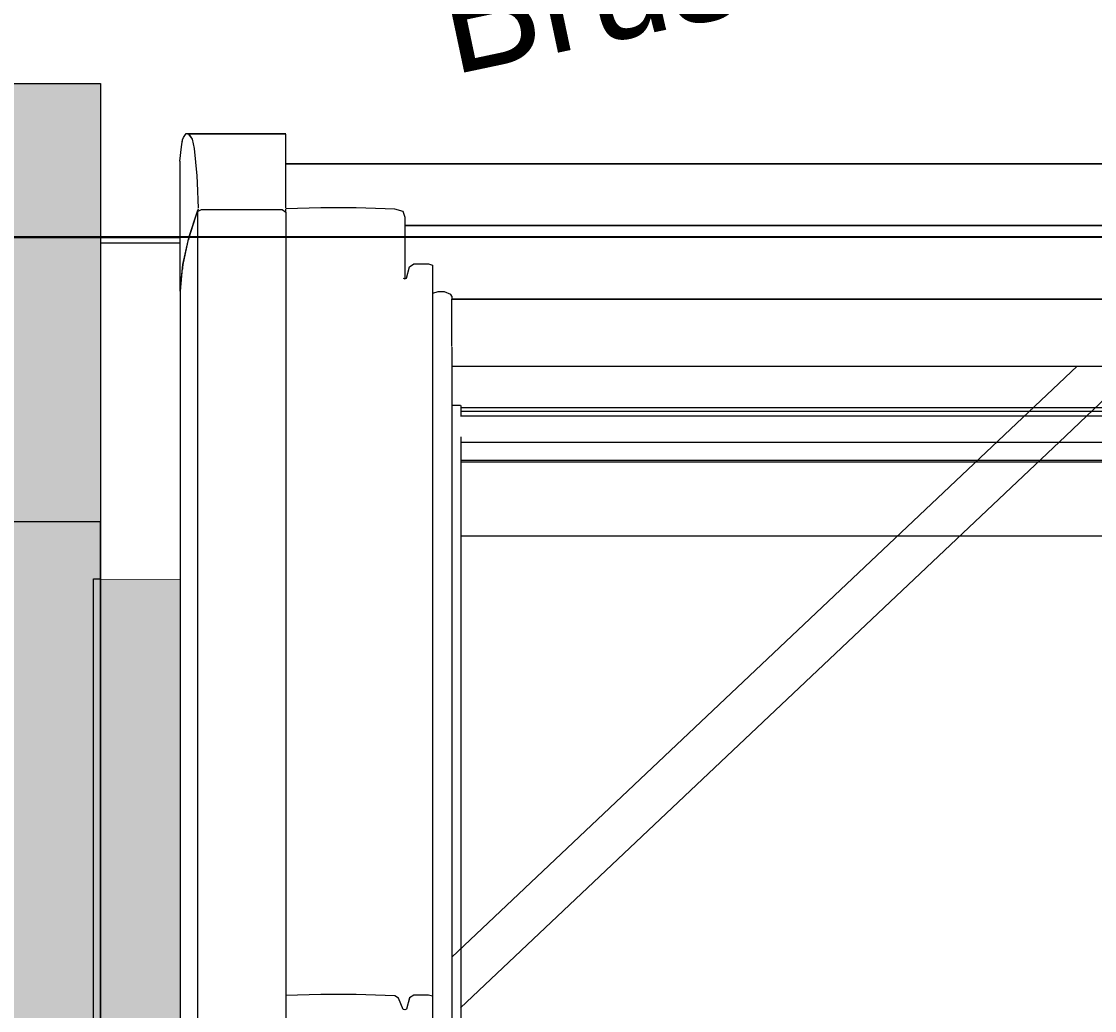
# Model space of a CAD drawing. Header units: metres. Extents: x -3 to 171, y -23 to 41.
# Drawn here: x 1.0139 to 1.5039, y -0.3532 to 0.0983 of the extents above; entities that cross this region are included whole.
import ezdxf

# ---------------------------------------------------------------- set-up
doc = ezdxf.new("R2010")
doc.units = ezdxf.units.M
doc.header["$MEASUREMENT"] = 0
doc.set_wipeout_variables(frame=1)
for name, pattern in [('Achse', [0.004, 0.002, -0.001, 0, -0.001]), ('Schnittlinie', [0.006, 0.003, -0.0015, 0, -0.0015]), ('Wipeout_Contour', [1, 0, -1])]:
    doc.linetypes.add(name, pattern=pattern)
for name, color, linetype in [('5._2.DG PP STG1_1_000 Achsraster', 7, 'Continuous'), ('5._2.DG PP STG1_1_310 Dachkonstruktion massiv', 7, 'Continuous'), ('5._2.DG PP STG1_1_325 Dachfenster', 7, 'Continuous'), ('5._2.DG PP STG1_1_330 Dachaufbau', 7, 'Continuous'), ('5._2.DG PP STG1_1_851 Marker Schnitt', 7, 'Continuous'), ('5._2.DG PP STG1_1_945 Einreichplan Beschriftung', 7, 'Continuous'), ('5._2.DG PP STG1_1_Neubau_840 Baulinien', 7, 'Continuous')]:
    doc.layers.add(name, color=color, linetype=linetype)
doc.styles.add('ERSTELLTER_STIL_2', font='')
doc.styles.get('ERSTELLTER_STIL_2').set_extended_font_data('Eurostile')
doc.linetypes.add('Grenze Grundstück', pattern='A,0,[2,415_260415_PP_VA_1_8 2 DG1.Shx,S=0.00031746,R=0,X=0,Y=0],-0.04,0', length=0.04)

msp = doc.modelspace()

# ---------------------------------------------------------------- hatches: boundary and pattern name
at = {"layer": '5._2.DG PP STG1_1_325 Dachfenster', "linetype": 'Continuous', "lineweight": 0, "true_color": 0x000000}
msp.add_hatch(color=18, dxfattribs=at).paths.add_polyline_path([(1.04685, -0.15614), (1.04685, -0.77449), (1.08422, -0.77449), (1.08422, -0.71563), (1.08422, -0.71356), (1.08422, -0.70317), (1.08425, -0.63009), (1.08425, -0.62241), (1.08425, -0.61412), (1.08555, -0.60021), (1.08615, -0.59706), (1.08635, -0.59516), (1.08635, -0.15614)])

# ---------------------------------------------------------------- linework, layer by layer
at = {"layer": '5._2.DG PP STG1_1_000 Achsraster', "color": 5, "linetype": 'Achse', "lineweight": 0, "ltscale": 1000}
msp.add_line((-1.5, 0), (21, 0), dxfattribs=at)
at = {"layer": '5._2.DG PP STG1_1_310 Dachkonstruktion massiv', "color": 7, "linetype": 'Continuous', "lineweight": 18, "ltscale": 1000, "flags": 128}
for points in [[(0.13029, -0.13), (1.04986, -0.13)], [(1.04986, -0.13), (1.04986, -0.84556)]]:
    msp.add_lwpolyline(points, dxfattribs=at)
at = {"layer": '5._2.DG PP STG1_1_325 Dachfenster', "color": 7, "linetype": 'Continuous', "lineweight": 13, "ltscale": 1000, "true_color": 0xf4f4f4, "flags": 128}
for points in [[(1.04685, -0.15614), (1.08635, -0.15614)], [(1.04685, -0.77449), (1.04685, -0.15614)]]:
    msp.add_lwpolyline(points, dxfattribs=at)
at = {"layer": '5._2.DG PP STG1_1_330 Dachaufbau', "color": 7, "linetype": 'Continuous', "lineweight": 18, "ltscale": 1000, "flags": 128}
msp.add_lwpolyline([(-0.00106, 0.07), (1.05, 0.07)], dxfattribs=at)
at = {"layer": '5._2.DG PP STG1_1_851 Marker Schnitt', "color": 7, "linetype": 'Schnittlinie', "lineweight": 13, "ltscale": 1000}
msp.add_line((1.23503, 4.805), (1.23503, -18.6375), dxfattribs=at)
at = {"layer": '5._2.DG PP STG1_1_Neubau_840 Baulinien', "color": 76, "linetype": 'Grenze Grundstück', "lineweight": 13, "ltscale": 1000, "true_color": 0x3f7f02, "flags": 128}
msp.add_lwpolyline([(0.06116, -22.52309), (0.05639, -12.20308), (0.00004, -0.00023), (18.98502, -0.00125), (18.95804, -11.44515), (18.90003, -19.56736), (18.88711, -22.52309)], dxfattribs=at)

# ---------------------------------------------------------------- texts
at = {"layer": '5._2.DG PP STG1_1_945 Einreichplan Beschriftung', "color": 7, "linetype": 'Continuous', "lineweight": 13, "insert": (1.21387, 0.05906), "char_height": 0.05, "attachment_point": 7, "rotation": 11.9651, "style": 'ERSTELLTER_STIL_2'}
msp.add_mtext('\\A1;{\\pql;\\fEurostile|b0|i0|c0|p0;\\W1.000000;Brüstungsplatte Holzzement beschichtet}', dxfattribs=at)

# ---------------------------------------------------------------- next in the draw order: wipeouts: each hides what was drawn before it
at = {"color": 254, "linetype": 'Wipeout_Contour', "lineweight": 0, "ltscale": 6.424643}
msp.add_wipeout([(1.13465, 0.03311), (1.13465, 0.02858), (1.88905, 0.02858), (1.88905, 0.03311)], dxfattribs=at).dxf.layer = '5._2.DG PP STG1_1_325 Dachfenster'
at = {"color": 254, "linetype": 'Wipeout_Contour', "lineweight": 0, "ltscale": 6.443105}
msp.add_wipeout([(1.08635, -0.02486), (1.08635, -0.59516), (1.08745, -0.5848), (1.08765, -0.5839), (1.08765, -0.01261)], dxfattribs=at).dxf.layer = '5._2.DG PP STG1_1_325 Dachfenster'
at = {"color": 254, "linetype": 'Wipeout_Contour', "lineweight": 0, "ltscale": 5.359527}
msp.add_wipeout([(1.13465, -0.34634), (1.13465, -0.53024), (1.15055, -0.53024), (1.15055, -0.34583)], dxfattribs=at).dxf.layer = '5._2.DG PP STG1_1_325 Dachfenster'
at = {"color": 254, "linetype": 'Wipeout_Contour', "lineweight": 0, "ltscale": 5.510168}
msp.add_wipeout([(1.18615, -0.34746), (1.18615, -0.53024), (1.18815, -0.53024), (1.18815, -0.35262)], dxfattribs=at).dxf.layer = '5._2.DG PP STG1_1_325 Dachfenster'

# ---------------------------------------------------------------- next in the draw order: wipeouts: each hides what was drawn before it
at = {"color": 254, "linetype": 'Wipeout_Contour', "lineweight": 0, "ltscale": 6.383893}
msp.add_wipeout([(1.08765, -0.5839), (1.09015, -0.57263), (1.09035, -0.57203), (1.09035, -0.00044), (1.08765, -0.01261)], dxfattribs=at).dxf.layer = '5._2.DG PP STG1_1_325 Dachfenster'
at = {"color": 254, "linetype": 'Wipeout_Contour', "lineweight": 0, "ltscale": 5.515203}
msp.add_wipeout([(1.18815, -0.35262), (1.18815, -0.53024), (1.18895, -0.53024), (1.18895, -0.35283)], dxfattribs=at).dxf.layer = '5._2.DG PP STG1_1_325 Dachfenster'

# ---------------------------------------------------------------- next in the draw order: wipeouts: each hides what was drawn before it
at = {"color": 254, "linetype": 'Wipeout_Contour', "lineweight": 0, "ltscale": 6.362981}
msp.add_wipeout([(1.09035, -0.00044), (1.09035, -0.57203), (1.09415, -0.56068), (1.09435, -0.56016), (1.09435, 0.01151)], dxfattribs=at).dxf.layer = '5._2.DG PP STG1_1_325 Dachfenster'
at = {"color": 254, "linetype": 'Wipeout_Contour', "lineweight": 0, "ltscale": 5.526326}
msp.add_wipeout([(1.05, -0.00295), (1.05, -0.15614), (1.08635, -0.15614), (1.08635, -0.025), (1.08615, -0.00295)], dxfattribs=at).dxf.layer = '5._2.DG PP STG1_1_325 Dachfenster'
at = {"color": 254, "linetype": 'Wipeout_Contour', "lineweight": 0, "ltscale": 5.502017}
msp.add_wipeout([(1.18435, -0.3464), (1.18435, -0.53024), (1.18615, -0.53024), (1.18615, -0.34746)], dxfattribs=at).dxf.layer = '5._2.DG PP STG1_1_325 Dachfenster'
at = {"color": 254, "linetype": 'Wipeout_Contour', "lineweight": 0, "ltscale": 5.517887}
msp.add_wipeout([(1.18895, -0.35283), (1.18895, -0.53024), (1.18975, -0.53024), (1.18975, -0.35255)], dxfattribs=at).dxf.layer = '5._2.DG PP STG1_1_325 Dachfenster'

# ---------------------------------------------------------------- next in the draw order: linework, layer by layer
at = {"layer": '5._2.DG PP STG1_1_325 Dachfenster', "color": 7, "linetype": 'Continuous', "lineweight": 13, "ltscale": 1000, "flags": 128}
msp.add_lwpolyline([(1.05, -0.00295), (1.05, -0.15614)], dxfattribs=at)
at = {"layer": '5._2.DG PP STG1_1_330 Dachaufbau', "color": 7, "linetype": 'Continuous', "lineweight": 18, "ltscale": 1000, "flags": 128}
msp.add_lwpolyline([(1.05, 0.07), (1.05, -0.77152)], dxfattribs=at)

# ---------------------------------------------------------------- next in the draw order: wipeouts: each hides what was drawn before it
at = {"color": 254, "linetype": 'Wipeout_Contour', "lineweight": 0, "ltscale": 5.849342}
msp.add_wipeout([(1.08615, -0.02486), (1.08745, -0.01261), (1.08745, 0.04422), (1.08692, 0.04105), (1.08615, 0.03456)], dxfattribs=at).dxf.layer = '5._2.DG PP STG1_1_325 Dachfenster'
at = {"color": 254, "linetype": 'Wipeout_Contour', "lineweight": 0, "ltscale": 6.956232}
msp.add_wipeout([(1.09435, 0.01151), (1.09435, -0.56016), (1.0946, -0.5595), (1.09615, -0.55942), (1.09615, 0.01247)], dxfattribs=at).dxf.layer = '5._2.DG PP STG1_1_325 Dachfenster'
at = {"color": 254, "linetype": 'Wipeout_Contour', "lineweight": 0, "ltscale": 5.472768}
msp.add_wipeout([(1.16675, -0.34583), (1.16675, -0.53024), (1.18435, -0.53024), (1.18435, -0.3464)], dxfattribs=at).dxf.layer = '5._2.DG PP STG1_1_325 Dachfenster'
at = {"color": 254, "linetype": 'Wipeout_Contour', "lineweight": 0, "ltscale": 5.519802}
msp.add_wipeout([(1.18975, -0.35255), (1.18975, -0.53024), (1.19105, -0.53024), (1.19105, -0.34739)], dxfattribs=at).dxf.layer = '5._2.DG PP STG1_1_325 Dachfenster'

# ---------------------------------------------------------------- next in the draw order: wipeouts: each hides what was drawn before it
at = {"color": 254, "linetype": 'Wipeout_Contour', "lineweight": 0, "ltscale": 7.386767}
msp.add_wipeout([(1.08745, 0.04422), (1.08745, -0.01261), (1.09015, -0.00044), (1.09015, 0.04689), (1.08916, 0.04719), (1.08785, 0.04534)], dxfattribs=at).dxf.layer = '5._2.DG PP STG1_1_325 Dachfenster'
at = {"color": 254, "linetype": 'Wipeout_Contour', "lineweight": 0, "ltscale": 5.231797}
msp.add_wipeout([(1.13295, 0.01247), (1.09615, 0.01247), (1.09615, -0.55942), (1.13295, -0.55942)], dxfattribs=at).dxf.layer = '5._2.DG PP STG1_1_325 Dachfenster'
at = {"color": 254, "linetype": 'Wipeout_Contour', "lineweight": 0, "ltscale": 5.304805}
msp.add_wipeout([(1.18615, -0.01374), (1.18615, -0.34746), (1.18815, -0.35262), (1.18815, -0.0189)], dxfattribs=at).dxf.layer = '5._2.DG PP STG1_1_325 Dachfenster'
at = {"color": 254, "linetype": 'Wipeout_Contour', "lineweight": 0, "ltscale": 5.414412}
msp.add_wipeout([(1.16675, -0.34583), (1.15055, -0.34583), (1.15055, -0.53024), (1.16675, -0.53024)], dxfattribs=at).dxf.layer = '5._2.DG PP STG1_1_325 Dachfenster'
at = {"color": 254, "linetype": 'Wipeout_Contour', "lineweight": 0, "ltscale": 5.525362}
msp.add_wipeout([(1.19105, -0.34739), (1.19105, -0.53024), (1.19315, -0.53024), (1.19315, -0.34611)], dxfattribs=at).dxf.layer = '5._2.DG PP STG1_1_325 Dachfenster'

# ---------------------------------------------------------------- next in the draw order: wipeouts: each hides what was drawn before it
at = {"color": 254, "linetype": 'Wipeout_Contour', "lineweight": 0, "ltscale": 9.090074}
msp.add_wipeout([(1.09015, 0.04689), (1.09015, -0.00044), (1.09415, 0.01151), (1.09415, 0.02455), (1.09403, 0.02775), (1.09282, 0.04027), (1.09186, 0.04449), (1.09045, 0.04683)], dxfattribs=at).dxf.layer = '5._2.DG PP STG1_1_325 Dachfenster'
at = {"color": 254, "linetype": 'Wipeout_Contour', "lineweight": 0, "ltscale": 5.288652}
msp.add_wipeout([(1.13295, 0.01247), (1.13295, -0.55942), (1.13465, -0.55942), (1.13465, 0.01121)], dxfattribs=at).dxf.layer = '5._2.DG PP STG1_1_325 Dachfenster'
at = {"color": 254, "linetype": 'Wipeout_Contour', "lineweight": 0, "ltscale": 6.957632}
msp.add_wipeout([(1.18815, -0.0189), (1.18815, -0.35262), (1.18895, -0.35283), (1.18895, -0.01915), (1.18825, -0.01896)], dxfattribs=at).dxf.layer = '5._2.DG PP STG1_1_325 Dachfenster'
at = {"color": 254, "linetype": 'Wipeout_Contour', "lineweight": 0, "ltscale": 5.541622}
msp.add_wipeout([(1.19315, -0.34611), (1.19315, -0.53024), (1.19975, -0.53024), (1.19975, -0.34611)], dxfattribs=at).dxf.layer = '5._2.DG PP STG1_1_325 Dachfenster'

# ---------------------------------------------------------------- next in the draw order: wipeouts: each hides what was drawn before it
at = {"color": 254, "linetype": 'Wipeout_Contour', "lineweight": 0, "ltscale": 4.061264}
msp.add_wipeout([(1.08916, 0.04719), (1.09015, 0.04689), (1.13465, 0.04683)], dxfattribs=at).dxf.layer = '5._2.DG PP STG1_1_325 Dachfenster'
at = {"color": 254, "linetype": 'Wipeout_Contour', "lineweight": 0, "ltscale": 24.641625}
msp.add_wipeout([(1.13465, 0.02356), (1.13465, 0.01269), (1.15055, 0.0132), (1.16675, 0.0132), (1.18435, 0.01264), (1.18815, 0.01158), (1.18915, 0.00882), (1.18915, 0.00525), (1.83455, 0.00525), (1.83455, 0.00882), (1.83555, 0.01158), (1.83935, 0.01264), (1.85695, 0.0132), (1.87315, 0.0132), (1.88905, 0.01269), (1.88905, 0.02356)], dxfattribs=at).dxf.layer = '5._2.DG PP STG1_1_325 Dachfenster'
at = {"color": 254, "linetype": 'Wipeout_Contour', "lineweight": 0, "ltscale": 5.159074}
msp.add_wipeout([(1.13465, -0.01262), (1.13465, -0.34634), (1.15055, -0.34583), (1.15055, -0.01211)], dxfattribs=at).dxf.layer = '5._2.DG PP STG1_1_325 Dachfenster'
at = {"color": 254, "linetype": 'Wipeout_Contour', "lineweight": 0, "ltscale": 5.305275}
msp.add_wipeout([(1.18435, -0.01268), (1.18435, -0.3464), (1.18615, -0.34746), (1.18615, -0.01374)], dxfattribs=at).dxf.layer = '5._2.DG PP STG1_1_325 Dachfenster'
at = {"color": 254, "linetype": 'Wipeout_Contour', "lineweight": 0, "ltscale": 5.324655}
msp.add_wipeout([(1.18895, -0.01915), (1.18895, -0.35283), (1.18975, -0.35255), (1.18975, -0.01886)], dxfattribs=at).dxf.layer = '5._2.DG PP STG1_1_325 Dachfenster'
at = {"color": 254, "linetype": 'Wipeout_Contour', "lineweight": 0, "ltscale": 5.55509}
msp.add_wipeout([(1.19975, -0.34611), (1.19975, -0.53024), (1.20165, -0.53024), (1.20165, -0.34661)], dxfattribs=at).dxf.layer = '5._2.DG PP STG1_1_325 Dachfenster'

# ---------------------------------------------------------------- next in the draw order: wipeouts: each hides what was drawn before it
at = {"color": 254, "linetype": 'Wipeout_Contour', "lineweight": 0, "ltscale": 4.929911}
msp.add_wipeout([(1.13465, 0.04683), (1.09045, 0.04683), (1.09186, 0.04449), (1.13465, 0.04449)], dxfattribs=at).dxf.layer = '5._2.DG PP STG1_1_325 Dachfenster'
at = {"color": 254, "linetype": 'Wipeout_Contour', "lineweight": 0, "ltscale": 6.425979}
msp.add_wipeout([(1.13465, 0.02689), (1.13465, 0.02462), (1.88905, 0.02462), (1.88905, 0.02689)], dxfattribs=at).dxf.layer = '5._2.DG PP STG1_1_325 Dachfenster'
at = {"color": 254, "linetype": 'Wipeout_Contour', "lineweight": 0, "ltscale": 5.27463}
msp.add_wipeout([(1.16675, -0.01211), (1.16675, -0.34583), (1.18435, -0.3464), (1.18435, -0.01268)], dxfattribs=at).dxf.layer = '5._2.DG PP STG1_1_325 Dachfenster'
at = {"color": 254, "linetype": 'Wipeout_Contour', "lineweight": 0, "ltscale": 5.315637}
msp.add_wipeout([(1.18975, -0.01886), (1.18975, -0.35255), (1.19105, -0.34739), (1.19105, -0.0137)], dxfattribs=at).dxf.layer = '5._2.DG PP STG1_1_325 Dachfenster'
at = {"color": 254, "linetype": 'Wipeout_Contour', "lineweight": 0, "ltscale": 5.510718}
msp.add_wipeout([(1.20405, -0.02509), (1.20405, -0.53024), (1.20715, -0.53024), (1.20715, -0.02516)], dxfattribs=at).dxf.layer = '5._2.DG PP STG1_1_325 Dachfenster'

# ---------------------------------------------------------------- next in the draw order: linework, layer by layer
at = {"layer": '5._2.DG PP STG1_1_325 Dachfenster', "color": 7, "linetype": 'Continuous', "lineweight": 13, "ltscale": 1000, "flags": 128}
for points in [[(1.08916, 0.04719), (1.13465, 0.04719)], [(1.18615, -0.34746), (1.18435, -0.3464)], [(1.18815, -0.35262), (1.18615, -0.34746)], [(1.18895, -0.35283), (1.18815, -0.35262)], [(1.18975, -0.35255), (1.18895, -0.35283)]]:
    msp.add_lwpolyline(points, dxfattribs=at)

# ---------------------------------------------------------------- next in the draw order: wipeouts: each hides what was drawn before it
at = {"color": 254, "linetype": 'Wipeout_Contour', "lineweight": 0, "ltscale": 6.425321}
msp.add_wipeout([(1.13465, 0.02858), (1.13465, 0.02689), (1.88905, 0.02689), (1.88905, 0.02858)], dxfattribs=at).dxf.layer = '5._2.DG PP STG1_1_325 Dachfenster'
at = {"color": 254, "linetype": 'Wipeout_Contour', "lineweight": 0, "ltscale": 5.216288}
msp.add_wipeout([(1.15055, -0.01211), (1.15055, -0.34583), (1.16675, -0.34583), (1.16675, -0.01211)], dxfattribs=at).dxf.layer = '5._2.DG PP STG1_1_325 Dachfenster'
at = {"color": 254, "linetype": 'Wipeout_Contour', "lineweight": 0, "ltscale": 5.328838}
msp.add_wipeout([(1.19105, -0.0137), (1.19105, -0.34739), (1.19315, -0.34611), (1.19315, -0.01243)], dxfattribs=at).dxf.layer = '5._2.DG PP STG1_1_325 Dachfenster'
at = {"color": 254, "linetype": 'Wipeout_Contour', "lineweight": 0, "ltscale": 5.500733}
msp.add_wipeout([(1.20405, -0.02509), (1.20165, -0.02591), (1.20165, -0.53024), (1.20405, -0.53024)], dxfattribs=at).dxf.layer = '5._2.DG PP STG1_1_325 Dachfenster'
at = {"color": 254, "linetype": 'Wipeout_Contour', "lineweight": 0, "ltscale": 5.520741}
msp.add_wipeout([(1.20715, -0.02516), (1.20715, -0.53024), (1.20995, -0.53024), (1.20995, -0.02629)], dxfattribs=at).dxf.layer = '5._2.DG PP STG1_1_325 Dachfenster'

# ---------------------------------------------------------------- next in the draw order: linework, layer by layer
at = {"layer": '5._2.DG PP STG1_1_325 Dachfenster', "color": 7, "linetype": 'Continuous', "lineweight": 13, "ltscale": 1000, "flags": 128}
msp.add_lwpolyline([(1.18435, -0.3464), (1.16675, -0.34583), (1.15055, -0.34583), (1.13465, -0.34634)], dxfattribs=at)

# ---------------------------------------------------------------- next in the draw order: wipeouts: each hides what was drawn before it
at = {"color": 254, "linetype": 'Wipeout_Contour', "lineweight": 0, "ltscale": 4.935981}
msp.add_wipeout([(1.13465, 0.04027), (1.09282, 0.04027), (1.09403, 0.02775), (1.13465, 0.02775)], dxfattribs=at).dxf.layer = '5._2.DG PP STG1_1_325 Dachfenster'
at = {"color": 254, "linetype": 'Wipeout_Contour', "lineweight": 0, "ltscale": 6.426385}
msp.add_wipeout([(1.13465, 0.02462), (1.13465, 0.02356), (1.88905, 0.02356), (1.88905, 0.02462)], dxfattribs=at).dxf.layer = '5._2.DG PP STG1_1_325 Dachfenster'
at = {"color": 254, "linetype": 'Wipeout_Contour', "lineweight": 0, "ltscale": 5.045084}
msp.add_wipeout([(1.13465, 0.01269), (1.13465, -0.01262), (1.15055, -0.01211), (1.15055, 0.0132)], dxfattribs=at).dxf.layer = '5._2.DG PP STG1_1_325 Dachfenster'
at = {"color": 254, "linetype": 'Wipeout_Contour', "lineweight": 0, "ltscale": 5.159394}
msp.add_wipeout([(1.16675, -0.01211), (1.18435, -0.01268), (1.18435, 0.01264), (1.16675, 0.0132)], dxfattribs=at).dxf.layer = '5._2.DG PP STG1_1_325 Dachfenster'
at = {"color": 254, "linetype": 'Wipeout_Contour', "lineweight": 0, "ltscale": 5.360521}
msp.add_wipeout([(1.19975, -0.01243), (1.19975, -0.34611), (1.20165, -0.34661), (1.20165, -0.01292)], dxfattribs=at).dxf.layer = '5._2.DG PP STG1_1_325 Dachfenster'
at = {"color": 254, "linetype": 'Wipeout_Contour', "lineweight": 0, "ltscale": 7.395104}
msp.add_wipeout([(1.20995, -0.02629), (1.20995, -0.53024), (1.21045, -0.53024), (1.21045, -0.05039), (1.21035, -0.02827), (1.21045, -0.02714)], dxfattribs=at).dxf.layer = '5._2.DG PP STG1_1_325 Dachfenster'

# ---------------------------------------------------------------- next in the draw order: linework, layer by layer
at = {"layer": '5._2.DG PP STG1_1_325 Dachfenster', "color": 7, "linetype": 'Continuous', "lineweight": 13, "ltscale": 1000, "flags": 128}
msp.add_lwpolyline([(1.13465, 0.03339), (1.88905, 0.03339)], dxfattribs=at)

# ---------------------------------------------------------------- next in the draw order: wipeouts: each hides what was drawn before it
at = {"color": 254, "linetype": 'Wipeout_Contour', "lineweight": 0, "ltscale": 4.940742}
msp.add_wipeout([(1.09186, 0.04449), (1.09282, 0.04027), (1.13465, 0.04027), (1.13465, 0.04449)], dxfattribs=at).dxf.layer = '5._2.DG PP STG1_1_325 Dachfenster'
at = {"color": 254, "linetype": 'Wipeout_Contour', "lineweight": 0, "ltscale": 16.286167}
msp.add_wipeout([(1.08615, -0.02486), (1.08765, -0.01261), (1.09035, -0.00044), (1.09435, 0.01151), (1.09615, 0.01247), (1.13295, 0.01247), (1.13465, 0.01121), (1.13465, 0.01262), (1.09458, 0.01262), (1.09415, 0.01151), (1.09015, -0.00044), (1.08745, -0.01261)], dxfattribs=at).dxf.layer = '5._2.DG PP STG1_1_325 Dachfenster'
at = {"color": 254, "linetype": 'Wipeout_Contour', "lineweight": 0, "ltscale": 5.118947}
msp.add_wipeout([(1.15055, -0.01211), (1.16675, -0.01211), (1.16675, 0.0132), (1.15055, 0.0132)], dxfattribs=at).dxf.layer = '5._2.DG PP STG1_1_325 Dachfenster'
at = {"color": 254, "linetype": 'Wipeout_Contour', "lineweight": 0, "ltscale": 4.333953}
msp.add_wipeout([(1.18435, 0.01264), (1.18435, -0.01268), (1.18815, 0.01158)], dxfattribs=at).dxf.layer = '5._2.DG PP STG1_1_325 Dachfenster'
at = {"color": 254, "linetype": 'Wipeout_Contour', "lineweight": 0, "ltscale": 5.347626}
msp.add_wipeout([(1.19315, -0.01243), (1.19315, -0.34611), (1.19975, -0.34611), (1.19975, -0.01243)], dxfattribs=at).dxf.layer = '5._2.DG PP STG1_1_325 Dachfenster'
at = {"color": 254, "linetype": 'Wipeout_Contour', "lineweight": 0, "ltscale": 6.434691}
msp.add_wipeout([(1.21035, -0.02848), (1.21035, -0.03909), (1.81335, -0.03909), (1.81335, -0.02848)], dxfattribs=at).dxf.layer = '5._2.DG PP STG1_1_325 Dachfenster'
at = {"color": 254, "linetype": 'Wipeout_Contour', "lineweight": 0, "ltscale": 6.438828}
msp.add_wipeout([(1.21035, -0.0434), (1.21035, -0.04842), (1.81335, -0.04842), (1.81335, -0.0434)], dxfattribs=at).dxf.layer = '5._2.DG PP STG1_1_325 Dachfenster'
at = {"color": 254, "linetype": 'Wipeout_Contour', "lineweight": 0, "ltscale": 4.574409}
msp.add_wipeout([(1.21045, -0.0591), (1.21045, -0.32876), (1.49598, -0.0591)], dxfattribs=at).dxf.layer = '5._2.DG PP STG1_1_325 Dachfenster'

# ---------------------------------------------------------------- next in the draw order: linework, layer by layer
at = {"layer": '5._2.DG PP STG1_1_325 Dachfenster', "color": 7, "linetype": 'Continuous', "lineweight": 13, "ltscale": 1000, "flags": 128}
for points in [[(1.08615, 0.03456), (1.08615, -0.02486)], [(1.08615, -0.00295), (1.05, -0.00295)], [(1.08635, -0.02486), (1.08635, -0.59516)], [(1.19105, -0.34739), (1.18975, -0.35255)], [(1.19315, -0.34611), (1.19105, -0.34739)], [(1.20165, -0.34661), (1.19975, -0.34611), (1.19315, -0.34611)]]:
    msp.add_lwpolyline(points, dxfattribs=at)

# ---------------------------------------------------------------- next in the draw order: wipeouts: each hides what was drawn before it
at = {"color": 254, "linetype": 'Wipeout_Contour', "lineweight": 0, "ltscale": 6.572094}
msp.add_wipeout([(1.13465, 0.02775), (1.09403, 0.02775), (1.09415, 0.02455), (1.09466, 0.01304), (1.13465, 0.01304)], dxfattribs=at).dxf.layer = '5._2.DG PP STG1_1_325 Dachfenster'
at = {"color": 254, "linetype": 'Wipeout_Contour', "lineweight": 0, "ltscale": 4.793321}
msp.add_wipeout([(1.18615, -0.01374), (1.18815, -0.01883), (1.18915, 0.00882), (1.18815, 0.01158)], dxfattribs=at).dxf.layer = '5._2.DG PP STG1_1_325 Dachfenster'
at = {"color": 254, "linetype": 'Wipeout_Contour', "lineweight": 0, "ltscale": 21.705025}
msp.add_wipeout([(1.20165, -0.02134), (1.20165, -0.02591), (1.20405, -0.02509), (1.20715, -0.02516), (1.20995, -0.02629), (1.21045, -0.02714), (1.21045, -0.02827), (1.81325, -0.02827), (1.81325, -0.02714), (1.81375, -0.02629), (1.81655, -0.02516), (1.81965, -0.02509), (1.82205, -0.02591), (1.82205, -0.02134)], dxfattribs=at).dxf.layer = '5._2.DG PP STG1_1_325 Dachfenster'
at = {"color": 254, "linetype": 'Wipeout_Contour', "lineweight": 0, "ltscale": 6.436947}
msp.add_wipeout([(1.21035, -0.0434), (1.81335, -0.0434), (1.81335, -0.03909), (1.21035, -0.03909)], dxfattribs=at).dxf.layer = '5._2.DG PP STG1_1_325 Dachfenster'
at = {"color": 254, "linetype": 'Wipeout_Contour', "lineweight": 0, "ltscale": 13.091113}
msp.add_wipeout([(1.21045, -0.32876), (1.21045, -0.3535), (1.39759, -0.53024), (1.62611, -0.53024), (1.81325, -0.3535), (1.81325, -0.32876), (1.52773, -0.0591), (1.49598, -0.0591)], dxfattribs=at).dxf.layer = '5._2.DG PP STG1_1_325 Dachfenster'

# ---------------------------------------------------------------- next in the draw order: linework, layer by layer
at = {"layer": '5._2.DG PP STG1_1_325 Dachfenster', "color": 7, "linetype": 'Continuous', "lineweight": 13, "ltscale": 1000, "flags": 128}
for points in [[(1.13465, 0.01304), (1.13465, 0.02775), (1.13465, 0.04027), (1.13465, 0.04449), (1.13465, 0.04683)], [(1.13295, 0.01247), (1.13465, 0.01121)], [(1.13465, 0.01121), (1.13465, 0.01262)], [(1.13465, 0.01121), (1.13465, -0.55942)], [(1.20405, -0.02509), (1.20165, -0.02591)], [(1.20715, -0.02516), (1.20405, -0.02509)], [(1.51185, -0.07098), (1.5004, -0.0818), (1.49066, -0.09099), (1.21442, -0.35188)], [(1.21045, -0.07685), (1.21435, -0.07685)], [(1.21455, -0.07706), (1.21455, -0.0818)], [(1.21455, -0.07791), (1.80915, -0.07791)], [(1.21442, -0.0818), (1.80929, -0.0818)], [(1.21455, -0.0796), (1.80915, -0.0796)], [(1.21455, -0.09127), (1.21455, -0.53024)], [(1.21455, -0.09382), (1.80915, -0.09382)], [(1.21455, -0.10195), (1.80915, -0.10195)], [(1.21455, -0.10273), (1.80915, -0.10273)], [(1.21455, -0.13646), (1.80915, -0.13646)]]:
    msp.add_lwpolyline(points, dxfattribs=at)

# ---------------------------------------------------------------- next in the draw order: wipeouts: each hides what was drawn before it
at = {"color": 254, "linetype": 'Wipeout_Contour', "lineweight": 0, "ltscale": 4.056795}
msp.add_wipeout([(1.09415, 0.01151), (1.09458, 0.01262), (1.09415, 0.02455)], dxfattribs=at).dxf.layer = '5._2.DG PP STG1_1_325 Dachfenster'
at = {"color": 254, "linetype": 'Wipeout_Contour', "lineweight": 0, "ltscale": 3.624805}
msp.add_wipeout([(1.18815, -0.01883), (1.18895, -0.01915), (1.18915, 0.00882)], dxfattribs=at).dxf.layer = '5._2.DG PP STG1_1_325 Dachfenster'
at = {"color": 254, "linetype": 'Wipeout_Contour', "lineweight": 0, "ltscale": 5.036373}
msp.add_wipeout([(1.21035, -0.02848), (1.81335, -0.02848), (1.21035, -0.02827)], dxfattribs=at).dxf.layer = '5._2.DG PP STG1_1_325 Dachfenster'
at = {"color": 254, "linetype": 'Wipeout_Contour', "lineweight": 0, "ltscale": 5.058412}
msp.add_wipeout([(1.21045, -0.0591), (1.81325, -0.0591), (1.21045, -0.05903)], dxfattribs=at).dxf.layer = '5._2.DG PP STG1_1_325 Dachfenster'

# ---------------------------------------------------------------- next in the draw order: linework, layer by layer
at = {"layer": '5._2.DG PP STG1_1_325 Dachfenster', "color": 7, "linetype": 'Continuous', "lineweight": 13, "ltscale": 1000, "flags": 128}
for points in [[(1.08615, 0.03456), (1.08692, 0.04105), (1.08745, 0.04422), (1.08785, 0.04534), (1.08916, 0.04719), (1.09015, 0.04689), (1.09186, 0.04449), (1.09282, 0.04027), (1.09403, 0.02775), (1.09415, 0.02455), (1.09466, 0.01304)], [(1.09458, 0.01262), (1.09415, 0.01151), (1.09015, -0.00044), (1.08745, -0.01261), (1.08615, -0.02486)], [(1.08635, -0.02486), (1.08765, -0.01261), (1.09035, -0.00044), (1.09435, 0.01151)], [(1.09435, 0.01151), (1.09615, 0.01247)], [(1.09435, 0.01151), (1.09435, -0.56016)], [(1.09615, 0.01247), (1.13295, 0.01247)], [(1.20995, -0.02629), (1.20715, -0.02516)], [(1.21045, -0.02714), (1.20995, -0.02629)], [(1.21035, -0.02827), (1.81335, -0.02827)], [(1.21045, -0.02714), (1.21045, -0.02827)]]:
    msp.add_lwpolyline(points, dxfattribs=at)

# ---------------------------------------------------------------- next in the draw order: wipeouts: each hides what was drawn before it
at = {"color": 254, "linetype": 'Wipeout_Contour', "lineweight": 0, "ltscale": 3.901942}
msp.add_wipeout([(1.18815, 0.01158), (1.18435, -0.01268), (1.18615, -0.01374)], dxfattribs=at).dxf.layer = '5._2.DG PP STG1_1_325 Dachfenster'
at = {"color": 254, "linetype": 'Wipeout_Contour', "lineweight": 0, "ltscale": 6.443076}
msp.add_wipeout([(1.21045, -0.05358), (1.21045, -0.05903), (1.81325, -0.05903), (1.81325, -0.05358)], dxfattribs=at).dxf.layer = '5._2.DG PP STG1_1_325 Dachfenster'

# ---------------------------------------------------------------- next in the draw order: linework, layer by layer
at = {"layer": '5._2.DG PP STG1_1_325 Dachfenster', "color": 7, "linetype": 'Continuous', "lineweight": 13, "ltscale": 1000, "flags": 128}
for points in [[(1.18815, 0.01158), (1.18435, 0.01264), (1.16675, 0.0132), (1.15055, 0.0132), (1.13465, 0.01269)], [(1.18915, 0.00882), (1.18815, 0.01158)], [(1.21045, -0.05903), (1.81325, -0.05903)], [(1.49598, -0.0591), (1.21045, -0.32876)], [(1.21045, -0.0591), (1.81325, -0.0591)]]:
    msp.add_lwpolyline(points, dxfattribs=at)

# ---------------------------------------------------------------- next in the draw order: wipeouts: each hides what was drawn before it
at = {"color": 254, "linetype": 'Wipeout_Contour', "lineweight": 0, "ltscale": 6.426931}
msp.add_wipeout([(1.83455, 0.00518), (1.18915, 0.00518), (1.18915, -0.00677), (1.83455, -0.00677)], dxfattribs=at).dxf.layer = '5._2.DG PP STG1_1_325 Dachfenster'
at = {"color": 254, "linetype": 'Wipeout_Contour', "lineweight": 0, "ltscale": 9.471905}
msp.add_wipeout([(1.21035, -0.04927), (1.21035, -0.05012), (1.21045, -0.05118), (1.81325, -0.05118), (1.81325, -0.05039), (1.81335, -0.04927)], dxfattribs=at).dxf.layer = '5._2.DG PP STG1_1_325 Dachfenster'

# ---------------------------------------------------------------- next in the draw order: linework, layer by layer
at = {"layer": '5._2.DG PP STG1_1_325 Dachfenster', "color": 7, "linetype": 'Continuous', "lineweight": 13, "ltscale": 1000, "flags": 128}
msp.add_lwpolyline([(1.18915, 0.00525), (1.83455, 0.00525)], dxfattribs=at)
at = {"layer": '5._2.DG PP STG1_1_Neubau_840 Baulinien', "color": 1, "linetype": 'Continuous', "lineweight": 25, "ltscale": 1000, "true_color": 0xfb0106, "flags": 128}
msp.add_lwpolyline([(-3.0225, 0.01713), (0, 0), (18.98503, 0), (22.9775, -0.00335)], dxfattribs=at)

# ---------------------------------------------------------------- next in the draw order: wipeouts: each hides what was drawn before it
at = {"color": 254, "linetype": 'Wipeout_Contour', "lineweight": 0, "ltscale": 24.750164}
msp.add_wipeout([(1.18915, -0.00677), (1.18915, -0.01908), (1.18975, -0.01886), (1.19105, -0.0137), (1.19315, -0.01243), (1.19975, -0.01243), (1.20165, -0.01292), (1.20165, -0.02134), (1.82205, -0.02134), (1.82205, -0.01292), (1.82395, -0.01243), (1.83055, -0.01243), (1.83265, -0.0137), (1.83395, -0.01886), (1.83455, -0.01908), (1.83455, -0.00677)], dxfattribs=at).dxf.layer = '5._2.DG PP STG1_1_325 Dachfenster'
at = {"color": 254, "linetype": 'Wipeout_Contour', "lineweight": 0, "ltscale": 6.440786}
msp.add_wipeout([(1.21045, -0.05118), (1.21045, -0.05224), (1.81325, -0.05224), (1.81325, -0.05118)], dxfattribs=at).dxf.layer = '5._2.DG PP STG1_1_325 Dachfenster'

# ---------------------------------------------------------------- next in the draw order: linework, layer by layer
at = {"layer": '5._2.DG PP STG1_1_325 Dachfenster', "color": 7, "linetype": 'Continuous', "lineweight": 13, "ltscale": 1000, "flags": 128}
for points in [[(1.18915, -0.01908), (1.18915, 0.00882)], [(1.18975, -0.01886), (1.19105, -0.0137)], [(1.19105, -0.0137), (1.19315, -0.01243)], [(1.19315, -0.01243), (1.19975, -0.01243), (1.20165, -0.01292)], [(1.20165, -0.01292), (1.20165, -0.34661), (1.20165, -0.53024)], [(1.18825, -0.01896), (1.18895, -0.01915)], [(1.18895, -0.01915), (1.18975, -0.01886)]]:
    msp.add_lwpolyline(points, dxfattribs=at)

# ---------------------------------------------------------------- next in the draw order: wipeouts: each hides what was drawn before it
at = {"color": 254, "linetype": 'Wipeout_Contour', "lineweight": 0, "ltscale": 6.439631}
msp.add_wipeout([(1.21035, -0.04842), (1.21035, -0.04927), (1.81335, -0.04927), (1.81335, -0.04842)], dxfattribs=at).dxf.layer = '5._2.DG PP STG1_1_325 Dachfenster'
at = {"color": 254, "linetype": 'Wipeout_Contour', "lineweight": 0, "ltscale": 6.441088}
msp.add_wipeout([(1.21045, -0.05224), (1.21045, -0.05288), (1.81325, -0.05288), (1.81325, -0.05224)], dxfattribs=at).dxf.layer = '5._2.DG PP STG1_1_325 Dachfenster'

# ---------------------------------------------------------------- next in the draw order: linework, layer by layer
at = {"layer": '5._2.DG PP STG1_1_325 Dachfenster', "color": 7, "linetype": 'Continuous', "lineweight": 13, "ltscale": 1000, "flags": 128}
msp.add_lwpolyline([(1.21035, -0.02848), (1.21035, -0.03909), (1.21035, -0.0434), (1.21035, -0.04842), (1.21035, -0.04927), (1.21035, -0.05012)], dxfattribs=at)

# ---------------------------------------------------------------- next in the draw order: wipeouts: each hides what was drawn before it
at = {"color": 254, "linetype": 'Wipeout_Contour', "lineweight": 0, "ltscale": 6.441378}
msp.add_wipeout([(1.21045, -0.05358), (1.81325, -0.05358), (1.81325, -0.05288), (1.21045, -0.05288)], dxfattribs=at).dxf.layer = '5._2.DG PP STG1_1_325 Dachfenster'

# ---------------------------------------------------------------- next in the draw order: hatches: boundary and pattern name
at = {"layer": '5._2.DG PP STG1_1_330 Dachaufbau', "linetype": 'Continuous', "lineweight": 0, "true_color": 0x000000}
msp.add_hatch(color=18, dxfattribs=at).paths.add_polyline_path([(3.445, -0.4), (3.755, -0.4), (3.755, 0.07), (2.8, 0.07), (2.8, -0.77152), (1.05, -0.77152), (1.05, 0.07), (-0.00106, 0.07), (0.00679, -2.07), (6.325, -2.07), (6.325, -0.82361), (3.445, -0.82361)])

# ---------------------------------------------------------------- next in the draw order: linework, layer by layer
at = {"layer": '5._2.DG PP STG1_1_325 Dachfenster', "color": 7, "linetype": 'Continuous', "lineweight": 13, "ltscale": 1000, "flags": 128}
msp.add_lwpolyline([(1.21045, -0.05039), (1.21045, -0.53024)], dxfattribs=at)

doc.saveas('drawing.dxf')
